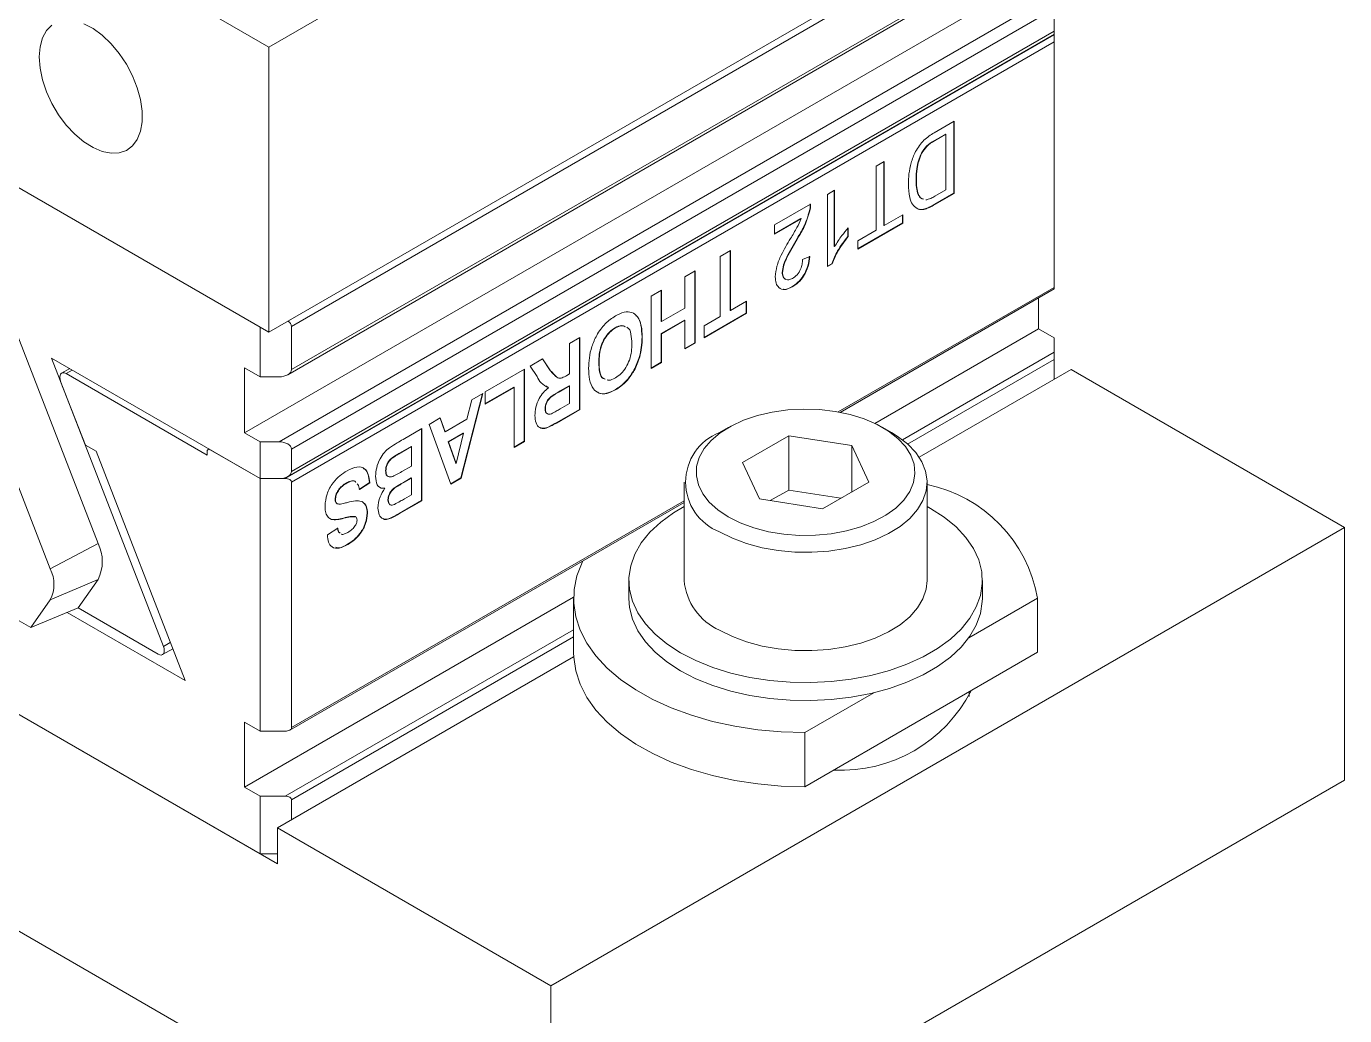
# Model space of a CAD drawing. Header units: millimetres. Extents: x 2 to 278, y 1 to 215.
# Drawn here: x 234.65 to 254.54, y 154.64 to 169.56 of the extents above; entities that cross this region are included whole.
import ezdxf

# ---------------------------------------------------------------- set-up
doc = ezdxf.new("R2010")
doc.units = ezdxf.units.MM

msp = doc.modelspace()

# ---------------------------------------------------------------- linework, layer by layer
at = {"color": 7, "linetype": 'Continuous', "lineweight": 0}
for p, q in [((250.99203907, 176.56445351), (238.31125746, 169.2439941)), ((238.31125746, 169.2439941), (226.33758263, 176.15624945)), ((250.99203907, 172.26400523), (238.31125746, 164.94354583)), ((238.31125746, 164.94354583), (226.33758263, 171.85580117)), ((250.15529604, 171.67209166), (238.65302574, 165.03197235)), ((238.59778643, 164.30174924), (250.15529604, 170.97375752)), ((238.65302574, 164.3787397), (250.15529604, 171.01885901)), ((249.91959378, 170.33834198), (237.94591896, 163.42608663)), ((238.46446393, 163.29001861), (250.15529604, 170.03899234)), ((250.15529604, 169.82126582), (238.65302574, 163.18114651)), ((250.15529604, 169.4849111), (250.15529604, 169.82126582)), ((238.59778643, 162.76780133), (250.15529604, 169.43980961)), ((238.65302574, 162.84479179), (250.15529604, 169.4849111)), ((250.15529604, 169.43980961), (250.15529604, 169.4849111)), ((250.15529604, 169.4304662), (250.15529604, 169.43980961)), ((238.31125746, 164.94354583), (238.31125746, 169.2439941)), ((238.55874483, 162.73591968), (250.15529604, 169.4304662)), ((250.15529604, 169.32160294), (238.65302574, 162.68148363)), ((250.15529604, 169.32160294), (250.15529604, 169.4304662)), ((250.15529604, 165.61995126), (250.15529604, 169.32160294)), ((248.34606967, 167.95054246), (248.64674114, 168.1241164)), ((248.6420271, 168.12139504), (248.6420271, 167.03811668)), ((248.64674114, 168.1241164), (248.64674114, 167.03539532)), ((248.52115414, 167.93143763), (248.35004337, 167.83265748)), ((248.52586819, 167.92871627), (248.35475741, 167.82993612)), ((248.52115414, 167.93143763), (248.52586819, 167.92871627)), ((248.52586819, 167.09123851), (248.52586819, 167.92871627)), ((248.15381368, 167.64238961), (248.15852773, 167.63966825)), ((248.35004337, 167.83265748), (248.35475741, 167.82993612)), ((247.47427349, 167.44726523), (247.59514644, 167.5170437)), ((247.47427349, 166.48416581), (247.47427349, 167.44726523)), ((247.5904324, 167.51432234), (247.5904324, 166.55666565)), ((247.59514644, 167.5170437), (247.59514644, 166.55394429)), ((248.07392421, 167.24623087), (248.07863826, 167.24350951)), ((246.73694847, 167.02161656), (246.84573413, 167.08441718)), ((246.84102008, 167.08169582), (246.84102008, 166.23875613)), ((246.84573413, 167.08441718), (246.84573413, 166.23603477)), ((248.35740151, 166.99398477), (248.52586819, 167.09123851)), ((245.93918697, 166.56107865), (246.48311526, 166.87508177)), ((246.73694847, 165.93289548), (246.73694847, 167.02161656)), ((248.6420271, 167.03811668), (248.35495383, 166.87239281)), ((248.35495383, 166.87239281), (248.35966788, 166.86967145)), ((248.64674114, 167.03539532), (248.35966788, 166.86967145)), ((248.6420271, 167.03811668), (248.64674114, 167.03539532)), ((246.33788641, 166.65710603), (245.93918697, 166.42694174)), ((246.34260045, 166.65438467), (245.93918697, 166.42149902)), ((246.33788641, 166.65710603), (246.34260045, 166.65438467)), ((246.46763597, 166.77475512), (246.47235002, 166.77203376)), ((247.59514644, 166.55394429), (247.87315424, 166.71443477)), ((247.86844019, 166.71171341), (247.86844019, 166.59153447)), ((247.87315424, 166.71443477), (247.87315424, 166.58881311)), ((248.08431173, 166.80971642), (248.08902578, 166.80699506)), ((248.20650673, 166.80239883), (248.21122078, 166.79967747)), ((245.93918697, 166.42149902), (245.93918697, 166.56107865)), ((247.0465041, 166.5178961), (247.0465041, 166.38922113)), ((247.05121815, 166.51517474), (247.05121815, 166.38649977)), ((247.86844019, 166.59153447), (247.19626569, 166.20349639)), ((247.87315424, 166.58881311), (247.19626569, 166.19805367)), ((247.19626569, 166.32367533), (247.47427349, 166.48416581)), ((247.5904324, 166.55666565), (247.59514644, 166.55394429)), ((247.86844019, 166.59153447), (247.87315424, 166.58881311)), ((246.27952744, 166.35494343), (246.28424148, 166.35222207)), ((247.0465041, 166.38922113), (247.05121815, 166.38649977)), ((247.19626569, 166.19805367), (247.19626569, 166.32367533)), ((245.11725088, 166.08658505), (245.27438572, 166.17729706)), ((245.11725088, 165.17931748), (245.11725088, 166.08658505)), ((245.26967168, 166.1745757), (245.26967168, 165.27275085)), ((245.27438572, 166.17729706), (245.27438572, 165.27002949)), ((246.36224231, 166.03761536), (246.47102797, 166.08645802)), ((246.84102008, 166.23875613), (246.84573413, 166.23603477)), ((244.58540989, 165.77955977), (244.74254473, 165.87027179)), ((244.73783068, 165.86755043), (244.73783068, 164.78427206)), ((244.74254473, 165.87027179), (244.74254473, 164.7815507)), ((246.80230296, 165.97606654), (246.73694847, 165.9383382)), ((246.80701701, 165.97334518), (246.73694847, 165.93289548)), ((246.80230296, 165.97606654), (246.80701701, 165.97334518)), ((244.58540989, 165.30498905), (244.58540989, 165.77955977)), ((246.05534588, 165.84604406), (246.06005992, 165.8433227)), ((244.07774348, 165.4864902), (244.23487832, 165.57720221)), ((244.07774348, 164.39776911), (244.07774348, 165.4864902)), ((244.23016427, 165.57448085), (244.23016427, 165.10535284)), ((244.23487832, 165.57720221), (244.23487832, 165.10263148)), ((246.20114888, 165.62902768), (246.20586293, 165.62630632)), ((246.92855039, 163.7346399), (250.15529604, 165.59740051)), ((249.91959378, 164.99387028), (249.91959378, 165.46133249)), ((250.15529604, 165.59740051), (250.15529604, 165.61995126)), ((244.23487832, 165.10263148), (244.58540989, 165.30498905)), ((245.26967168, 165.27275085), (245.27438572, 165.27002949)), ((245.27438572, 165.27002949), (245.51613163, 165.40958643)), ((245.51141759, 165.40686507), (245.51141759, 165.23085428)), ((245.51613163, 165.40958643), (245.51613163, 165.22813292)), ((244.58069584, 165.12625689), (244.23016427, 164.92389933)), ((244.23016427, 165.10535284), (244.23487832, 165.10263148)), ((244.58540989, 165.12353553), (244.23487832, 164.92117797)), ((244.58069584, 165.12625689), (244.58540989, 165.12353553)), ((244.58540989, 164.69083869), (244.58540989, 165.12353553)), ((245.51141759, 165.23085428), (244.87550497, 164.86374974)), ((245.51613163, 165.22813292), (244.87550497, 164.85830702)), ((244.87550497, 165.03976054), (245.11725088, 165.17931748)), ((245.51141759, 165.23085428), (245.51613163, 165.22813292)), ((234.51255234, 164.90846411), (235.73457556, 161.75882629)), ((238.18162122, 164.26986759), (238.18162122, 165.01838324)), ((238.65302574, 165.03197235), (238.65302574, 164.3787397)), ((242.84483935, 164.77474979), (243.00197419, 164.8654618)), ((242.99726014, 164.86274044), (242.99726014, 163.77946208)), ((243.00197419, 164.8654618), (243.00197419, 163.77674072)), ((243.53420047, 165.01065666), (243.53891451, 165.0079353)), ((243.94006918, 164.87463749), (243.94478323, 164.87191613)), ((244.23016427, 164.92389933), (244.23016427, 164.49120249)), ((244.23016427, 164.92389933), (244.23487832, 164.92117797)), ((244.23487832, 164.92117797), (244.23487832, 164.48848113)), ((244.87550497, 164.85830702), (244.87550497, 165.03976054)), ((249.91959378, 164.99387028), (247.45095977, 163.5687582)), ((250.15529604, 164.85780226), (249.91959378, 164.99387028)), ((250.15529604, 164.64009343), (250.15529604, 164.85780226)), ((242.84483935, 164.31413702), (242.84483935, 164.77474979)), ((244.73783068, 164.78427206), (244.58540989, 164.69628141)), ((244.74254473, 164.7815507), (244.58540989, 164.69083869)), ((244.73783068, 164.78427206), (244.74254473, 164.7815507)), ((233.79251394, 164.52210231), (235.01453716, 161.37246449)), ((236.72131438, 160.20390152), (235.03388811, 164.55306732)), ((235.03388811, 164.55306732), (238.18162122, 162.73591968)), ((242.25256187, 164.43283528), (242.43915949, 164.5405558)), ((242.43712929, 164.53938378), (242.55682932, 164.36573784)), ((242.43915949, 164.5405558), (242.56154336, 164.36301648)), ((243.28735523, 164.48758337), (243.29206928, 164.48486201)), ((243.90191866, 164.57585343), (243.9066327, 164.57313207)), ((244.23016427, 164.49120249), (244.07774348, 164.40321183)), ((244.23487832, 164.48848113), (244.07774348, 164.39776911)), ((244.23016427, 164.49120249), (244.23487832, 164.48848113)), ((250.15529604, 164.53123017), (250.15529604, 164.64009343)), ((250.15529604, 164.2318363), (250.15529604, 164.53123017)), ((235.30686882, 164.39547891), (235.18495929, 164.32510204)), ((237.38023353, 163.08967884), (235.25162053, 164.31850096)), ((237.94591896, 164.40593561), (238.18162122, 164.26986759)), ((237.94591896, 163.42608663), (237.94591896, 164.40593561)), ((238.46446393, 164.26986759), (238.18162122, 164.26986759)), ((241.57567333, 164.04207584), (242.1679508, 164.38399035)), ((242.16323676, 164.38126899), (242.16323676, 163.29799063)), ((242.1679508, 164.38399035), (242.1679508, 163.29526927)), ((242.3562482, 164.27721608), (242.25256187, 164.43283528)), ((242.55682932, 164.36573784), (242.56154336, 164.36301648)), ((242.80744428, 164.29254931), (242.84483935, 164.31413702)), ((248.12110766, 163.05752434), (250.41456853, 164.38151112)), ((254.53935809, 162.00032079), (250.41456853, 164.38151112)), ((235.16997088, 164.20232814), (235.54422645, 163.2377233)), ((242.00610192, 164.11454619), (241.57567333, 163.86606505)), ((242.01081596, 164.11182483), (241.57567333, 163.86062233)), ((242.00610192, 164.11454619), (242.01081596, 164.11182483)), ((242.01081596, 163.20455726), (242.01081596, 164.11182483)), ((242.52415585, 164.10740955), (242.48710043, 164.1328931)), ((242.52415585, 164.10740955), (242.52886989, 164.10468819)), ((242.8401253, 164.13540487), (242.70735392, 164.05875758)), ((242.84483935, 164.13268351), (242.71206796, 164.05603622)), ((242.8401253, 164.13540487), (242.84483935, 164.13268351)), ((242.84483935, 163.86748222), (242.84483935, 164.13268351)), ((243.53627797, 164.07667249), (243.54099202, 164.07395113)), ((243.71626535, 164.22332325), (243.7209794, 164.22060189)), ((241.53307154, 164.01748236), (241.20947361, 162.74739488)), ((241.53941144, 164.0211423), (241.21418765, 162.74467352)), ((241.29898758, 163.63110524), (241.37094476, 163.92388856)), ((241.37094476, 163.92388856), (241.53941144, 164.0211423)), ((241.57567333, 163.86062233), (241.57567333, 164.04207584)), ((242.70470227, 163.78658281), (242.84483935, 163.86748222)), ((242.70735392, 164.05875758), (242.71206796, 164.05603622)), ((242.47750644, 163.7906336), (242.48222048, 163.78791224)), ((242.99726014, 163.77946208), (242.64559539, 163.57645034)), ((243.00197419, 163.77674072), (242.65030944, 163.57372898)), ((242.99726014, 163.77946208), (243.00197419, 163.77674072)), ((240.33597009, 163.3264104), (240.62077699, 163.49082592)), ((240.61606295, 163.48810456), (240.61606295, 162.4048262)), ((240.62077699, 163.49082592), (240.62077699, 162.40210484)), ((240.72956265, 163.55362655), (240.89708501, 163.65033515)), ((241.05629735, 162.65352539), (240.72956265, 163.55362655)), ((240.89393797, 163.6485184), (240.96470587, 163.44357123)), ((240.89708501, 163.65033515), (240.96941992, 163.44084987)), ((240.96941992, 163.44084987), (241.29898758, 163.63110524)), ((242.64559539, 163.57645034), (242.65030944, 163.57372898)), ((245.24071434, 163.50425835), (245.11105703, 163.42938445)), ((247.70420318, 163.42938445), (247.57454587, 163.50425835)), ((238.18162122, 163.29001861), (237.94591896, 163.42608663)), ((238.18162122, 162.73591968), (238.18162122, 163.29001861)), ((238.18162122, 163.29001861), (238.46446393, 163.29001861)), ((240.96470587, 163.44357123), (240.96941992, 163.44084987)), ((241.24195821, 163.42217209), (241.01721006, 163.29242774)), ((241.01721006, 163.29242774), (241.129773, 162.96658599)), ((241.01721006, 163.29242774), (241.02192411, 163.28970638)), ((241.24667226, 163.41945073), (241.02192411, 163.28970638)), ((241.02192411, 163.28970638), (241.13448705, 162.96386463)), ((241.13448705, 162.96386463), (241.24667226, 163.41945073)), ((241.24195821, 163.42217209), (241.24667226, 163.41945073)), ((242.16323676, 163.29799063), (242.01081596, 163.20999998)), ((242.1679508, 163.29526927), (242.01081596, 163.20455726)), ((242.16323676, 163.29799063), (242.1679508, 163.29526927)), ((246.15260419, 163.38027605), (245.45586044, 162.97805445)), ((247.10437385, 163.23305272), (246.15260419, 163.38027605)), ((246.15260419, 162.56373524), (246.15260419, 163.38027605)), ((235.54422645, 163.2377233), (235.70562357, 163.14835532)), ((235.70562357, 163.14835532), (237.04791301, 159.68874382)), ((237.38023353, 163.14411489), (237.38023353, 163.08967884)), ((237.40785001, 163.18260829), (237.39404336, 163.17463788)), ((238.18162122, 162.73591968), (237.42737398, 163.17133734)), ((238.65302574, 163.18114651), (238.65302574, 162.84479179)), ((240.45892811, 163.22138176), (240.28970597, 163.1236919)), ((240.28970597, 163.1236919), (240.29442002, 163.12097054)), ((240.46364215, 163.2186604), (240.29442002, 163.12097054)), ((240.45892811, 163.22138176), (240.46364215, 163.2186604)), ((240.46364215, 162.92554318), (240.46364215, 163.2186604)), ((247.35939977, 162.68360779), (247.10437385, 163.23305272)), ((247.10437385, 162.53638447), (247.10437385, 163.23305272)), ((240.16411142, 163.04442682), (240.16882546, 163.04170546)), ((240.31595051, 162.84028261), (240.46364215, 162.92554318)), ((241.129773, 162.96658599), (241.13448705, 162.96386463)), ((245.45586044, 162.97805445), (245.71088635, 162.42860952)), ((238.18162122, 158.92539589), (238.18162122, 162.73591968)), ((238.18162122, 162.73591968), (238.55874483, 162.73591968)), ((238.46446393, 162.73591968), (238.18162122, 162.73591968)), ((238.65302574, 162.68148363), (238.65302574, 158.97983195)), ((239.48231241, 162.67155148), (239.48702646, 162.66883012)), ((239.83038875, 162.67708019), (239.67325391, 162.57241022)), ((239.83510279, 162.67435883), (239.67796795, 162.56968886)), ((239.83038875, 162.67708019), (239.83510279, 162.67435883)), ((240.07213465, 162.85458535), (240.0768487, 162.85186399)), ((240.45892811, 162.74681103), (240.34013266, 162.67823187)), ((240.34013266, 162.67823187), (240.3448467, 162.67551051)), ((240.46364215, 162.74408967), (240.3448467, 162.67551051)), ((240.45892811, 162.74681103), (240.46364215, 162.74408967)), ((240.46364215, 162.49284634), (240.46364215, 162.74408967)), ((241.20947361, 162.74739488), (241.05466395, 162.65802517)), ((241.21418765, 162.74467352), (241.05629735, 162.65352539)), ((241.20947361, 162.74739488), (241.21418765, 162.74467352)), ((244.57429677, 162.68113197), (244.57429677, 161.1977495)), ((246.66265602, 162.28138619), (247.35939977, 162.68360779)), ((248.24096344, 161.1977495), (248.24096344, 162.68113197)), ((240.05759213, 162.59254777), (240.06230617, 162.58982641)), ((240.20830559, 162.59842215), (240.21301964, 162.59570078)), ((240.35938923, 162.43266241), (240.46364215, 162.49284634)), ((246.15260419, 162.56373524), (245.87465306, 162.40327746)), ((246.94060715, 162.44184396), (246.15260419, 162.56373524)), ((238.62540608, 158.94133672), (244.57429677, 162.37555821)), ((239.31063504, 162.42217805), (239.31534909, 162.41945669)), ((240.10839654, 162.41708705), (240.11311059, 162.41436569)), ((240.61606295, 162.4048262), (240.27912959, 162.21031871)), ((240.62077699, 162.40210484), (240.28384363, 162.20759735)), ((240.61606295, 162.4048262), (240.62077699, 162.40210484)), ((245.71088635, 162.42860952), (246.66265602, 162.28138619)), ((248.29324819, 162.28629365), (248.24096344, 162.31566234)), ((239.61206197, 162.16218271), (239.61677602, 162.15946135)), ((239.79412686, 162.21712511), (239.7988409, 162.21440375)), ((240.27912959, 162.21031871), (240.28384363, 162.20759735)), ((239.19447613, 161.88579406), (239.35161097, 161.99046403)), ((242.56568326, 155.08806545), (254.53935809, 162.00032079)), ((254.53935809, 162.00032079), (254.53935809, 158.189797)), ((235.01453716, 161.37246449), (235.73457556, 161.75882629)), ((239.49931017, 161.74618058), (239.50402422, 161.74345922)), ((234.71905373, 160.48778448), (232.6746814, 161.6679755)), ((230.91645228, 161.2686628), (238.4408937, 156.92489523)), ((238.18162122, 157.07457005), (230.91645228, 161.2686628)), ((235.73457556, 161.21446575), (235.01453716, 160.90820439)), ((235.73457556, 161.21446575), (235.43247183, 160.78462632)), ((243.74096344, 161.1977495), (243.74096344, 160.92556923)), ((249.07429677, 160.92556923), (249.07429677, 161.1977495)), ((235.01453716, 160.90820439), (234.71905373, 160.48778448)), ((242.90780998, 160.94605365), (237.94591896, 158.08161494)), ((242.9076301, 160.92556923), (242.9076301, 160.10902841)), ((248.86829967, 160.33227686), (249.90761092, 160.93225847)), ((249.90761092, 160.93225847), (249.90761092, 160.11571766)), ((235.43247183, 160.78462632), (234.71905373, 160.48778448)), ((235.26807399, 160.71622301), (237.04791301, 159.68874382)), ((235.43247183, 160.78462632), (236.63966472, 160.0877287)), ((236.70632597, 160.08112763), (236.86102334, 160.17043252)), ((248.15182683, 159.10212508), (249.90761092, 160.11571766)), ((238.4408937, 157.46925577), (242.90918814, 160.04874724)), ((246.39604274, 158.90507331), (247.43535399, 159.50505492)), ((248.87429677, 159.44911487), (248.87429677, 159.51919809)), ((246.39604274, 158.08853249), (248.15182683, 159.10212508)), ((229.2543269, 158.96202411), (242.56568326, 151.27754166)), ((237.94591896, 159.06146391), (238.18162122, 158.92539589)), ((237.94591896, 158.08161494), (237.94591896, 159.06146391)), ((238.55874483, 158.92539589), (238.18162122, 158.92539589)), ((246.39604274, 158.90507331), (246.39604274, 158.08853249)), ((242.56568326, 151.27754166), (254.53935809, 158.189797)), ((238.18162122, 157.94554692), (237.94591896, 158.08161494)), ((238.18162122, 157.07457005), (238.18162122, 157.94554692)), ((238.18162122, 157.94554692), (238.55874483, 157.94554692)), ((238.65302574, 157.89111086), (238.65302574, 157.59171699)), ((238.4408937, 157.46925577), (242.56568326, 155.08806545)), ((238.4408937, 156.92489523), (238.4408937, 157.46925577)), ((238.4408937, 157.07457005), (238.18162122, 157.07457005)), ((242.56568326, 155.08806545), (242.56568326, 151.27754166))]:
    msp.add_line(p, q, dxfattribs=at)
at = {"color": 8, "linetype": 'Continuous', "lineweight": 0}
for p, q in [((246.89900874, 163.74013661), (250.15529604, 165.61995126)), ((247.86897187, 163.32022658), (250.15529604, 164.64009343)), ((250.15529604, 164.53123017), (247.94668621, 163.25622685)), ((235.34591676, 164.37293702), (235.25162053, 164.31850096)), ((238.65302574, 158.97983195), (244.57429677, 162.39810895)), ((238.55874483, 157.94554692), (242.9076301, 160.45610495)), ((242.9076301, 160.34724168), (238.65302574, 157.89111086)), ((236.72131438, 160.20390152), (236.82484816, 160.26367029))]:
    msp.add_line(p, q, dxfattribs=at)
at = {"color": 7, "linetype": 'Continuous', "lineweight": 0, "flags": 128}
for points in [[(234.84643423, 169.09396984), (234.85893408, 168.92637494), (234.89603186, 168.74973466), (234.95653523, 168.56972637), (235.03849956, 168.39213568), (235.13929044, 168.22267051), (235.25566837, 168.06677759), (235.38389288, 167.92946746), (235.51984271, 167.81515338), (235.65914834, 167.7275095), (235.79733236, 167.66935276), (235.92995342, 167.64255238), (236.05274898, 167.64796972), (236.16177228, 167.68543069), (236.25351923, 167.75373125), (236.32504101, 167.85067616), (236.37403883, 167.97314954), (236.39893789, 168.11721499), (236.39893789, 168.27824213), (236.37403883, 168.45105541), (236.32504101, 168.63010048), (236.25351923, 168.80962267), (236.16177228, 168.983852), (236.05274898, 169.14718859), (235.92995342, 169.29438267), (235.79733236, 169.42070331), (235.65914834, 169.52209044), (235.51984271, 169.59528541)], [(235.03849956, 169.57405009), (234.95653523, 169.4910934), (234.89603186, 169.38094081), (234.85893408, 169.24713272), (234.84643423, 169.09396984)], [(235.25162053, 164.31850096), (235.22721884, 164.32887803), (235.20448008, 164.33112847), (235.18495387, 164.32509891), (235.16997088, 164.31120025), (235.16055217, 164.29037967), (235.15733963, 164.26405606), (235.16055217, 164.23402332), (235.16997088, 164.20232814)], [(245.24090391, 162.15729443), (245.08346059, 162.26253979), (244.95423964, 162.37989729), (244.85599519, 162.50686567), (244.79082113, 162.64073881), (244.76010656, 162.77866343), (244.76450609, 162.91769992), (244.80392595, 163.05488495), (244.87752599, 163.18729466), (244.98373754, 163.31210698), (245.12029688, 163.42666173), (245.2842935, 163.52851738), (245.47223209, 163.61550307), (245.68010706, 163.68576483), (245.90348792, 163.73780517), (246.1376137, 163.77051493), (246.37749441, 163.78319696), (246.61801741, 163.77558097), (246.85405637, 163.74782927), (247.08058052, 163.70053335), (247.29276191, 163.63470124), (247.48607825, 163.55173603), (247.65640934, 163.45340598), (247.80012487, 163.34180684), (247.91416179, 163.21931713), (247.99608961, 163.08854752), (248.04416216, 162.95228513), (248.05735488, 162.81343415), (248.03538658, 162.67495397), (247.97872547, 162.53979603), (247.8885792, 162.41084101), (247.76686906, 162.29083734), (247.61618911, 162.1823427), (247.43975082, 162.08766947), (247.24131467, 162.00883544), (247.02510998, 161.94752082), (246.79574478, 161.90503242), (246.55810759, 161.88227582), (246.31726323, 161.87973602), (246.07834488, 161.89746717), (245.84644468, 161.93509135), (245.62650517, 161.99180667), (245.42321398, 162.06640433), (245.24090391, 162.15729443)], [(247.70420318, 163.42938445), (247.79126433, 163.37547913), (247.94519281, 163.25755658), (248.06919438, 163.12841458), (248.16085549, 162.99056672), (248.21839206, 162.84669608), (248.24068421, 162.69960291), (248.22729805, 162.55215023), (248.17849412, 162.40720804), (248.09522234, 162.26759746), (247.97910349, 162.13603586), (247.8323977, 162.01508394), (247.65796043, 161.90709588), (247.4591869, 161.81417355), (247.23994602, 161.73812559), (247.00450505, 161.68043217), (246.7574466, 161.64221623), (246.50357936, 161.62422161), (246.24784458, 161.62679855), (245.99521984, 161.64989688), (245.7506222, 161.69306704), (245.51881247, 161.75546875), (245.30430256, 161.83588745), (245.11126767, 161.93275787)], [(244.57429677, 162.31566234), (244.41556325, 162.22115879), (244.22322465, 162.08073251), (244.06042639, 161.92836539), (243.92937004, 161.76611796), (243.8318279, 161.59618431), (243.76911907, 161.42086251), (243.74209157, 161.2425235), (243.75111091, 161.06357899), (243.79605511, 160.88644891), (243.87631639, 160.71352864), (243.99080934, 160.54715662), (244.13798564, 160.38958275), (244.315855, 160.24293796), (244.52201202, 160.10920535), (244.75366879, 159.99019343), (245.00769256, 159.88751164), (245.28064807, 159.80254857), (245.56884409, 159.73645319), (245.86838324, 159.69011934), (246.17521479, 159.66417361), (246.48518935, 159.65896685), (246.79411506, 159.6745695), (247.09781422, 159.71077054), (247.39217983, 159.76708041), (247.67323109, 159.84273764), (247.93716727, 159.93671907), (248.18041908, 160.04775378), (248.39969696, 160.1743402), (248.59203556, 160.31476649), (248.75483381, 160.4671336), (248.88589017, 160.62938104), (248.98343231, 160.79931468), (249.04614114, 160.97463648), (249.07316864, 161.15297549), (249.0641493, 161.33192), (249.0192051, 161.50905008), (248.93894382, 161.68197036), (248.82445087, 161.84834237), (248.67727456, 162.00591624), (248.49940521, 162.15256104), (248.29324819, 162.28629365), (248.29324819, 162.28629365)], [(246.39604274, 158.90507331), (246.03868192, 158.91631959), (245.68517883, 158.94857464), (245.3392297, 159.00150119), (245.0044518, 159.07454583), (244.68434555, 159.16694482), (244.38225801, 159.27773203), (244.10134781, 159.40574905), (243.84455215, 159.54965735), (243.61455608, 159.70795222), (243.41376447, 159.87897852), (243.24427678, 160.06094799), (243.10786518, 160.25195796), (243.005956, 160.45001123), (242.9396148, 160.65303694), (242.90953524, 160.85891226), (242.91603185, 161.06548454), (242.95903668, 161.27059387), (243.03810009, 161.47209561), (243.04972534, 161.49544186)], [(248.24096344, 161.1977495), (248.22729805, 161.06876776), (248.17849412, 160.92382556), (248.09522234, 160.78421498), (247.97910349, 160.65265338), (247.8323977, 160.53170146), (247.65796043, 160.4237134), (247.4591869, 160.33079108), (247.23994602, 160.25474311), (247.00450505, 160.1970497), (246.7574466, 160.15883376), (246.50357936, 160.14083914), (246.24784458, 160.14341607), (245.99521984, 160.16651441), (245.7506222, 160.20968456), (245.51881247, 160.27208628), (245.30430256, 160.35250497), (245.11126767, 160.44937539)], [(243.74096344, 160.92556923), (243.75111091, 160.79139872), (243.79605511, 160.61426864), (243.87631639, 160.44134837), (243.99080934, 160.27497635), (244.13798564, 160.11740248), (244.315855, 159.97075769), (244.52201202, 159.83702508), (244.75366879, 159.71801316), (245.00769256, 159.61533137), (245.28064807, 159.5303683), (245.56884409, 159.46427292), (245.86838324, 159.41793907), (246.17521479, 159.39199334), (246.48518935, 159.38678658), (246.79411506, 159.40238923), (247.09781422, 159.43859026), (247.39217983, 159.49490014), (247.67323109, 159.57055737), (247.93716727, 159.6645388), (248.18041908, 159.77557351), (248.39969696, 159.90215993), (248.59203556, 160.04258622), (248.75483381, 160.19495333), (248.88589017, 160.35720077), (248.98343231, 160.52713441), (249.04614114, 160.70245621), (249.07316864, 160.88079522), (249.07429677, 160.92556923)], [(236.63966472, 160.0877287), (236.66406642, 160.07735163), (236.68680517, 160.07510119), (236.70633139, 160.08113075), (236.72131438, 160.09502941), (236.73073308, 160.11584999), (236.73394563, 160.1421736), (236.73073308, 160.17220634), (236.72131438, 160.20390152)], [(246.39604274, 158.08853249), (246.03868192, 158.09977878), (245.68517883, 158.13203383), (245.3392297, 158.18496038), (245.0044518, 158.25800502), (244.68434555, 158.35040401), (244.38225801, 158.46119121), (244.10134781, 158.58920824), (243.84455215, 158.73311654), (243.61455608, 158.89141141), (243.41376447, 159.06243771), (243.24427678, 159.24440718), (243.10786518, 159.43541715), (243.005956, 159.63347042), (242.9396148, 159.83649613), (242.90953524, 160.04237145), (242.9076301, 160.10902841)]]:
    msp.add_lwpolyline(points, dxfattribs=at)
at = {"color": 7, "linetype": 'Continuous', "lineweight": 0}
for centre, radius, start, end in [((245.40026295, 162.68111185), 0.8022169, 111.131421504, 248.884706784), ((237.40897182, 163.1487767), 0.02911395, 50.796714764, 189.214036991), ((247.80733748, 160.55785924), 2.13338307, 10.107497222, 78.272490357), ((235.19017985, 161.48664602), 0.60864505, 333.43642951, 26.56357049), ((234.55024706, 161.14033444), 0.5190854, 333.43642951, 26.56357049), ((245.4869497, 161.28576335), 0.91688702, 185.508420677, 245.81172028), ((246.94560014, 160.53825855), 2.20044981, 267.063039409, 332.931584058)]:
    msp.add_arc(centre, radius, start, end, dxfattribs=at)
for centre, major_axis, start_param, end_param in [((238.46446393, 165.03197235), (0.18856181, 0), 0, 0.7854318241), ((238.46446393, 164.3787397), (0.18856181, 0), 4.7123889804, 6.2831853072), ((238.46446393, 163.18114651), (0.18856181, 0), 0, 1.5707963268), ((238.46446393, 162.84479179), (0.18856181, 0), 4.7123889804, 6.2831853072), ((238.55874483, 162.68148363), (0.0942809, 0), 0, 1.5707963268), ((238.55874483, 158.97983195), (0.0942809, 0), 4.7123889804, 6.2831853072), ((238.55874483, 157.89111086), (0.0942809, 0), 0, 1.5707963268)]:
    msp.add_ellipse(centre, major_axis=major_axis, ratio=0.5773815452, start_param=start_param, end_param=end_param, dxfattribs=at)
for points, knots in [([(247.9577653, 167.17613006), (247.95929893, 167.22753222), (247.96236501, 167.33029729), (247.99669957, 167.49712074), (248.06291928, 167.67813854), (248.19078072, 167.85215105), (248.29414814, 167.91764487), (248.34606967, 167.95054246)], [0, 0, 0, 0, 0.1874626351, 0.3747821452, 0.5615976956, 0.7797902168, 1, 1, 1, 1]), ([(248.15381368, 167.64238961), (248.13752454, 167.60405728), (248.10490778, 167.52730205), (248.07829235, 167.39125728), (248.07558119, 167.3012442), (248.07392421, 167.24623087)], [0, 0, 0, 0, 0.2794937448, 0.5596479334, 1, 1, 1, 1]), ([(248.35004337, 167.83265748), (248.30877685, 167.8084472), (248.23532039, 167.76535171), (248.17864838, 167.67985556), (248.15381368, 167.64238961)], [0, 0, 0, 0, 0.56178203651, 1, 1, 1, 1]), ([(248.35475741, 167.82993612), (248.31349089, 167.80572584), (248.24003444, 167.76263035), (248.18336242, 167.67713419), (248.15852773, 167.63966825)], [0, 0, 0, 0, 0.56178203651, 1, 1, 1, 1]), ([(248.15852773, 167.63966825), (248.14223859, 167.60133592), (248.10962183, 167.52458069), (248.0830064, 167.38853592), (248.08029524, 167.29852284), (248.07863826, 167.24350951)], [0, 0, 0, 0, 0.2794937448, 0.5596479334, 1, 1, 1, 1]), ([(248.07392421, 167.24623087), (248.07482455, 167.20523839), (248.07662343, 167.12333591), (248.10051201, 167.02525918), (248.13630386, 166.96385842), (248.16954089, 166.95521522), (248.17986925, 166.95252936)], [0, 0, 0, 0, 0.3189310106, 0.6372204315, 0.8872667439, 1, 1, 1, 1]), ([(248.07863826, 167.24350951), (248.0795386, 167.20251703), (248.08133747, 167.12061455), (248.10522606, 167.02253782), (248.1410179, 166.96113706), (248.17425494, 166.95249386), (248.1845833, 166.949808)], [0, 0, 0, 0, 0.31893101058, 0.63722043147, 0.88726674393, 1, 1, 1, 1]), ([(248.08902578, 166.80699506), (248.06371322, 166.82688), (248.01303902, 166.86668846), (247.96662857, 166.99470455), (247.96112725, 167.10731306), (247.9577653, 167.17613006)], [0, 0, 0, 0, 0.27960632, 0.5597549611, 1, 1, 1, 1]), ([(246.47840122, 166.87780313), (246.47819696, 166.85932607), (246.47783214, 166.82632341), (246.47075213, 166.79051543), (246.46763597, 166.77475512)], [0, 0, 0, 0, 0.5598659138, 1, 1, 1, 1]), ([(246.48311526, 166.87508177), (246.48291101, 166.85660471), (246.48254618, 166.82360205), (246.47546617, 166.78779407), (246.47235002, 166.77203376)], [0, 0, 0, 0, 0.5598659138, 1, 1, 1, 1]), ([(248.35495383, 166.87239281), (248.32699518, 166.85640469), (248.27708761, 166.82786511), (248.22806601, 166.81017763), (248.20650673, 166.80239883)], [0, 0, 0, 0, 0.5602086066, 1, 1, 1, 1]), ([(248.35966788, 166.86967145), (248.33170923, 166.85368333), (248.28180166, 166.82514375), (248.23278006, 166.80745627), (248.21122078, 166.79967747)], [0, 0, 0, 0, 0.5602086066, 1, 1, 1, 1]), ([(248.22028625, 166.93729341), (248.24539968, 166.94373308), (248.29031955, 166.95525159), (248.33687423, 166.9821323), (248.35740151, 166.99398477)], [0, 0, 0, 0, 0.55907172763, 1, 1, 1, 1]), ([(246.18036629, 166.35877461), (246.2139708, 166.4124536), (246.2739107, 166.50820005), (246.32163303, 166.60976207), (246.34260045, 166.65438467)], [0, 0, 0, 0, 0.5606369081, 1, 1, 1, 1]), ([(246.46763597, 166.77475512), (246.44304141, 166.69387351), (246.3990206, 166.54910681), (246.3161139, 166.41439245), (246.27952744, 166.35494343)], [0, 0, 0, 0, 0.5587031086, 1, 1, 1, 1]), ([(246.47235002, 166.77203376), (246.44775545, 166.69115215), (246.40373464, 166.54638545), (246.32082795, 166.41167109), (246.28424148, 166.35222207)], [0, 0, 0, 0, 0.5587031086, 1, 1, 1, 1]), ([(248.20650673, 166.80239883), (248.18124443, 166.79737552), (248.13611305, 166.78840132), (248.10014615, 166.80320091), (248.08431173, 166.80971642)], [0, 0, 0, 0, 0.5597502349, 1, 1, 1, 1]), ([(248.21122078, 166.79967747), (248.18595848, 166.79465416), (248.1408271, 166.78567996), (248.1048602, 166.80047955), (248.08902578, 166.80699506)], [0, 0, 0, 0, 0.5597502349, 1, 1, 1, 1]), ([(246.84573413, 166.23603477), (246.88074012, 166.29200919), (246.94328503, 166.39201821), (247.01822264, 166.47752539), (247.05121815, 166.51517474)], [0, 0, 0, 0, 0.5596937159, 1, 1, 1, 1]), ([(245.95127427, 165.7798678), (245.95625327, 165.83269198), (245.96622628, 165.93849947), (246.05229331, 166.14103492), (246.13176483, 166.27614621), (246.18036629, 166.35877461)], [0, 0, 0, 0, 0.2791625829, 0.5591660527, 1, 1, 1, 1]), ([(246.27952744, 166.35494343), (246.22489728, 166.26258641), (246.14883979, 166.13400464), (246.06865107, 165.95716632), (246.05977524, 165.88303718), (246.05534588, 165.84604406)], [0, 0, 0, 0, 0.5608709156, 0.7808586874, 1, 1, 1, 1]), ([(246.28424148, 166.35222207), (246.22961132, 166.25986505), (246.15355383, 166.13128327), (246.07336512, 165.95444496), (246.06448929, 165.88031582), (246.06005992, 165.8433227)], [0, 0, 0, 0, 0.5608709156, 0.7808586874, 1, 1, 1, 1]), ([(247.0465041, 166.38922113), (246.99073433, 166.31789364), (246.89120093, 166.19059406), (246.82945285, 166.04158432), (246.80230296, 165.97606654)], [0, 0, 0, 0, 0.5603121141, 1, 1, 1, 1]), ([(247.05121815, 166.38649977), (246.99544838, 166.31517228), (246.89591498, 166.1878727), (246.83416689, 166.03886296), (246.80701701, 165.97334518)], [0, 0, 0, 0, 0.5603121141, 1, 1, 1, 1]), ([(246.46631392, 166.08917938), (246.46087952, 166.0408852), (246.45004368, 165.94458979), (246.38531927, 165.79899216), (246.29390926, 165.68959325), (246.23210187, 165.64923766), (246.20114888, 165.62902768)], [0, 0, 0, 0, 0.2806303488, 0.5595584811, 0.7794280296, 1, 1, 1, 1]), ([(246.47102797, 166.08645802), (246.46559357, 166.03816384), (246.45475773, 165.94186843), (246.39003332, 165.7962708), (246.29862331, 165.68687189), (246.23681591, 165.6465163), (246.20586293, 165.62630632)], [0, 0, 0, 0, 0.2806303488, 0.5595584811, 0.7794280296, 1, 1, 1, 1]), ([(246.20812929, 165.75323633), (246.23245543, 165.77002882), (246.28103964, 165.80356682), (246.33397442, 165.88889495), (246.35888337, 165.96992596), (246.36112168, 166.01503232), (246.36224231, 166.03761536)], [0, 0, 0, 0, 0.2796682595, 0.558554123, 0.7789848435, 1, 1, 1, 1]), ([(246.20586293, 165.62630632), (246.16730598, 165.60801158), (246.090326, 165.57148562), (246.00483762, 165.60479997), (245.95791407, 165.67940621), (245.95348867, 165.74636343), (245.95127427, 165.7798678)], [0, 0, 0, 0, 0.27994559132, 0.55891899225, 0.77928980115, 1, 1, 1, 1]), ([(246.05534588, 165.84604406), (246.05690275, 165.82063414), (246.05949482, 165.77832839), (246.08405056, 165.75976022), (246.0938575, 165.75234456)], [0, 0, 0, 0, 0.6006255678, 1, 1, 1, 1]), ([(246.06005992, 165.8433227), (246.06231836, 165.81890652), (246.06683284, 165.77010013), (246.10551446, 165.73317812), (246.15560106, 165.72756163), (246.19060532, 165.74467097), (246.20812929, 165.75323633)], [0, 0, 0, 0, 0.279886438, 0.5594751371, 0.7794625706, 1, 1, 1, 1]), ([(246.20114888, 165.62902768), (246.16068417, 165.6058383), (246.11319496, 165.57862333), (246.07900182, 165.59250974), (246.07394404, 165.59456378)], [0, 0, 0, 0, 0.8520821587, 1, 1, 1, 1]), ([(243.13493444, 164.39938423), (243.13670524, 164.45144112), (243.14024478, 164.55549388), (243.17788424, 164.72594756), (243.25561065, 164.90746472), (243.38175096, 165.08321331), (243.48636028, 165.15389695), (243.53872565, 165.18927979)], [0, 0, 0, 0, 0.1872582363, 0.3742969815, 0.561007908, 0.7802492024, 1, 1, 1, 1]), ([(243.53872565, 165.18927979), (243.58293196, 165.21125597), (243.67124908, 165.25516086), (243.79103462, 165.25008585), (243.88362172, 165.17944477), (243.93732703, 165.04755268), (243.94229571, 164.93051168), (243.94478323, 164.87191613)], [0, 0, 0, 0, 0.1867616651, 0.3731199137, 0.5596816932, 0.779558479, 1, 1, 1, 1]), ([(243.84815986, 165.19276226), (243.85486246, 165.1882311), (243.89670736, 165.1599427), (243.93056675, 165.04717039), (243.936899, 164.93219761), (243.94006918, 164.87463749)], [0, 0, 0, 0, 0.0869592454, 0.5428941074, 1, 1, 1, 1]), ([(243.53420047, 165.01065666), (243.50518402, 164.99088942), (243.44718047, 164.95137493), (243.37280495, 164.85085988), (243.31803872, 164.73265797), (243.29120396, 164.6075822), (243.28863906, 164.52761154), (243.28735523, 164.48758337)], [0, 0, 0, 0, 0.1864301672, 0.372671793, 0.5591785798, 0.7793531145, 1, 1, 1, 1]), ([(243.53891451, 165.0079353), (243.50989807, 164.98816806), (243.45189452, 164.94865357), (243.377519, 164.84813852), (243.32275277, 164.72993661), (243.295918, 164.60486084), (243.2933531, 164.52489018), (243.29206928, 164.48486201)], [0, 0, 0, 0, 0.1864301672, 0.372671793, 0.5591785798, 0.7793531145, 1, 1, 1, 1]), ([(243.68584697, 165.02661495), (243.66909235, 165.03489698), (243.62706379, 165.05567227), (243.5690732, 165.02756126), (243.53420047, 165.01065666)], [0, 0, 0, 0, 0.3986484313, 1, 1, 1, 1]), ([(243.69056101, 165.02389359), (243.67380639, 165.03217562), (243.63177783, 165.05295091), (243.57378724, 165.0248399), (243.53891451, 165.0079353)], [0, 0, 0, 0, 0.3986484313, 1, 1, 1, 1]), ([(243.78764839, 164.77400704), (243.78497353, 164.82137978), (243.77964009, 164.9158371), (243.74925319, 165.00591617), (243.71260857, 165.01682575), (243.7101616, 165.01755425)], [0, 0, 0, 0, 0.4842530728, 0.965560614, 1, 1, 1, 1]), ([(243.94006918, 164.87463749), (243.93901052, 164.82115626), (243.93712048, 164.72567598), (243.91267259, 164.62162326), (243.90191866, 164.57585343)], [0, 0, 0, 0, 0.5601285387, 1, 1, 1, 1]), ([(243.94478323, 164.87191613), (243.94372457, 164.8184349), (243.94183453, 164.72295462), (243.91738663, 164.6189019), (243.9066327, 164.57313207)], [0, 0, 0, 0, 0.5601285387, 1, 1, 1, 1]), ([(243.53891451, 164.25420532), (243.56789882, 164.2736039), (243.62581523, 164.31236611), (243.701358, 164.41118866), (243.75669106, 164.5292635), (243.78390525, 164.65423765), (243.78639972, 164.73405322), (243.78764839, 164.77400704)], [0, 0, 0, 0, 0.186576648, 0.3728173187, 0.5592684721, 0.7793800622, 1, 1, 1, 1]), ([(243.28735523, 164.48758337), (243.28961352, 164.44002539), (243.29411465, 164.34523463), (243.32780857, 164.24959585), (243.37217875, 164.23998032), (243.38117154, 164.23803148)], [0, 0, 0, 0, 0.4453113858, 0.8875777699, 1, 1, 1, 1]), ([(243.29206928, 164.48486201), (243.29432756, 164.43730403), (243.29882869, 164.34251327), (243.33252262, 164.24687449), (243.3768928, 164.23725896), (243.38588558, 164.23531012)], [0, 0, 0, 0, 0.4453113858, 0.8875777699, 1, 1, 1, 1]), ([(243.90191866, 164.57585343), (243.87760789, 164.50506992), (243.83421329, 164.37872167), (243.75229217, 164.2707892), (243.71626535, 164.22332325)], [0, 0, 0, 0, 0.5602255499, 1, 1, 1, 1]), ([(243.9066327, 164.57313207), (243.88232194, 164.50234856), (243.83892734, 164.37600031), (243.75700622, 164.26806784), (243.7209794, 164.22060189)], [0, 0, 0, 0, 0.5602255499, 1, 1, 1, 1]), ([(242.52886989, 164.10468819), (242.48892089, 164.12583788), (242.41734763, 164.16372999), (242.37497175, 164.24243895), (242.3562482, 164.27721608)], [0, 0, 0, 0, 0.5581554412, 1, 1, 1, 1]), ([(242.55682932, 164.36573784), (242.57348009, 164.34552428), (242.60234215, 164.31048659), (242.6367258, 164.28339), (242.65127321, 164.27192568)], [0, 0, 0, 0, 0.5769089429, 1, 1, 1, 1]), ([(242.56154336, 164.36301648), (242.57882513, 164.34388494), (242.61335236, 164.30566206), (242.66096846, 164.24926936), (242.73484638, 164.24984343), (242.78314441, 164.27825486), (242.80744428, 164.29254931)], [0, 0, 0, 0, 0.2810700452, 0.5615495069, 0.7794053318, 1, 1, 1, 1]), ([(243.54099202, 164.07395113), (243.49640452, 164.05185842), (243.40731576, 164.00771572), (243.28746377, 164.01546096), (243.19507356, 164.08800349), (243.14204369, 164.22207126), (243.13730615, 164.34023102), (243.13493444, 164.39938423)], [0, 0, 0, 0, 0.1867169829, 0.3730728747, 0.5595930347, 0.779523202, 1, 1, 1, 1]), ([(242.32508564, 163.68760413), (242.32738748, 163.72818245), (242.33198206, 163.80917906), (242.37903204, 163.93530827), (242.4507583, 164.03812875), (242.50280784, 164.08248053), (242.52886989, 164.10468819)], [0, 0, 0, 0, 0.2803758645, 0.5596459973, 0.7795075615, 1, 1, 1, 1]), ([(243.53627797, 164.07667249), (243.49227497, 164.05552943), (243.40435408, 164.0132842), (243.31047024, 164.00856166), (243.27709949, 164.03641529), (243.27176556, 164.04086737)], [0, 0, 0, 0, 0.4570497723, 0.913215658, 1, 1, 1, 1]), ([(243.41449895, 164.22688763), (243.42280319, 164.22362099), (243.45713792, 164.2101147), (243.50365108, 164.23519271), (243.53891451, 164.25420532)], [0, 0, 0, 0, 0.2418611809, 1, 1, 1, 1]), ([(243.71626535, 164.22332325), (243.68371971, 164.19042084), (243.62555009, 164.13161356), (243.56357727, 164.0934734), (243.53627797, 164.07667249)], [0, 0, 0, 0, 0.5594955401, 1, 1, 1, 1]), ([(243.7209794, 164.22060189), (243.68843376, 164.18769948), (243.63026413, 164.1288922), (243.56829132, 164.09075204), (243.54099202, 164.07395113)], [0, 0, 0, 0, 0.5594955401, 1, 1, 1, 1]), ([(242.70735392, 164.05875758), (242.68259197, 164.04402063), (242.63308699, 164.014558), (242.57060126, 163.97727116), (242.5231343, 163.93020273), (242.49540459, 163.88403739), (242.47960949, 163.83489783), (242.47820803, 163.80540037), (242.47750644, 163.7906336)], [0, 0, 0, 0, 0.2505618749, 0.5009322665, 0.625631812, 0.7502344285, 0.8749645312, 1, 1, 1, 1]), ([(242.71206796, 164.05603622), (242.68730601, 164.04129927), (242.63780104, 164.01183664), (242.5753153, 163.9745498), (242.52784834, 163.92748137), (242.50011863, 163.88131603), (242.48432354, 163.83217647), (242.48292207, 163.80267901), (242.48222048, 163.78791224)], [0, 0, 0, 0, 0.2505618749, 0.5009322665, 0.625631812, 0.7502344285, 0.8749645312, 1, 1, 1, 1]), ([(242.65030944, 163.57372898), (242.62038494, 163.55724471), (242.56058536, 163.52430339), (242.47048265, 163.48556835), (242.38683095, 163.49650485), (242.33407593, 163.57046772), (242.32808572, 163.64851545), (242.32508564, 163.68760413)], [0, 0, 0, 0, 0.1875015688, 0.3746934732, 0.5603778505, 0.7798238666, 1, 1, 1, 1]), ([(242.47750644, 163.7906336), (242.47865495, 163.77448033), (242.48094707, 163.74224284), (242.49818027, 163.71621684), (242.51380124, 163.71394102), (242.51705227, 163.71346737)], [0, 0, 0, 0, 0.4429839866, 0.8840741924, 1, 1, 1, 1]), ([(242.48222048, 163.78791224), (242.48324445, 163.77146886), (242.48528801, 163.73865241), (242.50824808, 163.71061051), (242.54002421, 163.70411674), (242.56254665, 163.71104672), (242.57381952, 163.7145153)], [0, 0, 0, 0, 0.2802300419, 0.5592620852, 0.7794031917, 1, 1, 1, 1]), ([(242.57381952, 163.7145153), (242.59823432, 163.72727767), (242.64183971, 163.75007157), (242.68549133, 163.77542489), (242.70470227, 163.78658281)], [0, 0, 0, 0, 0.5599033068, 1, 1, 1, 1]), ([(242.64559539, 163.57645034), (242.61580326, 163.56023541), (242.55626821, 163.52783233), (242.46885499, 163.48724284), (242.42384308, 163.49975261), (242.40329068, 163.50546457)], [0, 0, 0, 0, 0.3524573302, 0.7043325669, 1, 1, 1, 1]), ([(240.13199698, 163.20124406), (240.17004228, 163.22559791), (240.23798727, 163.26909139), (240.30602818, 163.30889467), (240.33597009, 163.3264104)], [0, 0, 0, 0, 0.5599425644, 1, 1, 1, 1]), ([(239.91971386, 162.77052998), (239.9232907, 162.81289217), (239.93044032, 162.89756864), (239.9793782, 163.02610906), (240.05055146, 163.13519129), (240.10483149, 163.1792127), (240.13199698, 163.20124406)], [0, 0, 0, 0, 0.28017466219, 0.56003254719, 0.7798097986, 1, 1, 1, 1]), ([(240.28970597, 163.1236919), (240.26618913, 163.1102856), (240.22421126, 163.08635517), (240.18246888, 163.05723381), (240.16411142, 163.04442682)], [0, 0, 0, 0, 0.560219886, 1, 1, 1, 1]), ([(240.29442002, 163.12097054), (240.27090318, 163.10756424), (240.2289253, 163.08363381), (240.18718293, 163.05451245), (240.16882546, 163.04170546)], [0, 0, 0, 0, 0.560219886, 1, 1, 1, 1]), ([(239.49155919, 162.85290032), (239.54159033, 162.87821933), (239.64126039, 162.92865886), (239.75927846, 162.89792246), (239.81747513, 162.79782675), (239.82922131, 162.715554), (239.83510279, 162.67435883)], [0, 0, 0, 0, 0.2804269691, 0.5586556022, 0.7790123871, 1, 1, 1, 1]), ([(239.73663963, 162.88690282), (239.7420258, 162.88581222), (239.77974761, 162.87817424), (239.81059039, 162.7962727), (239.82378301, 162.71684887), (239.83038875, 162.67708019)], [0, 0, 0, 0, 0.076780685, 0.5377305487, 1, 1, 1, 1]), ([(240.16411142, 163.04442682), (240.14941297, 163.03079945), (240.1200403, 163.00356718), (240.07935495, 162.933059), (240.07487016, 162.88431612), (240.07213465, 162.85458535)], [0, 0, 0, 0, 0.2809339345, 0.5614047829, 1, 1, 1, 1]), ([(240.16882546, 163.04170546), (240.15412702, 163.02807809), (240.12475435, 163.00084582), (240.08406899, 162.93033764), (240.0795842, 162.88159476), (240.0768487, 162.85186399)], [0, 0, 0, 0, 0.2809339345, 0.5614047829, 1, 1, 1, 1]), ([(239.15821425, 162.32656375), (239.16416868, 162.38384935), (239.17605286, 162.49818309), (239.26746362, 162.6697985), (239.38178631, 162.78389256), (239.45492938, 162.82987331), (239.49155919, 162.85290032)], [0, 0, 0, 0, 0.2797307876, 0.5583020677, 0.7787991332, 1, 1, 1, 1]), ([(239.48231241, 162.67155148), (239.45970347, 162.65729497), (239.41462447, 162.62886953), (239.35666687, 162.56313792), (239.31781735, 162.48772402), (239.31302684, 162.44400569), (239.31063504, 162.42217805)], [0, 0, 0, 0, 0.2810346846, 0.5603430906, 0.780488631, 1, 1, 1, 1]), ([(239.6192704, 162.68175485), (239.61422297, 162.68789766), (239.59751359, 162.70823325), (239.54582231, 162.70286303), (239.50350713, 162.68200086), (239.48231241, 162.67155148)], [0, 0, 0, 0, 0.17764913516, 0.58810303612, 1, 1, 1, 1]), ([(239.62398445, 162.67903349), (239.61893702, 162.68517629), (239.60222764, 162.70551189), (239.55053635, 162.70014167), (239.50822117, 162.6792795), (239.48702646, 162.66883012)], [0, 0, 0, 0, 0.17764913516, 0.58810303612, 1, 1, 1, 1]), ([(240.06230617, 162.58982641), (240.03804065, 162.58941771), (239.98950417, 162.58860022), (239.93138778, 162.64857576), (239.92413952, 162.72429635), (239.91971386, 162.77052998)], [0, 0, 0, 0, 0.2802289786, 0.5605208393, 1, 1, 1, 1]), ([(240.07213465, 162.85458535), (240.07307656, 162.84024478), (240.07495864, 162.81159006), (240.08494996, 162.78476113), (240.09601593, 162.77902037), (240.09764524, 162.77817512)], [0, 0, 0, 0, 0.46072383865, 0.92059880022, 1, 1, 1, 1]), ([(240.0768487, 162.85186399), (240.07760852, 162.8372205), (240.07912677, 162.80796052), (240.09563718, 162.77547121), (240.12382752, 162.75931283), (240.17222487, 162.7625806), (240.23808104, 162.79676533), (240.28998026, 162.82576916), (240.31595051, 162.84028261)], [0, 0, 0, 0, 0.12505506264, 0.24987971312, 0.37454003427, 0.49940334891, 0.74950252397, 1, 1, 1, 1]), ([(240.34013266, 162.67823187), (240.31550294, 162.66416066), (240.27152578, 162.63903604), (240.22762114, 162.61083083), (240.20830559, 162.59842215)], [0, 0, 0, 0, 0.5600568589, 1, 1, 1, 1]), ([(240.3448467, 162.67551051), (240.32021699, 162.6614393), (240.27623982, 162.63631468), (240.23233518, 162.60810947), (240.21301964, 162.59570078)], [0, 0, 0, 0, 0.5600568589, 1, 1, 1, 1]), ([(239.48702646, 162.66883012), (239.46441752, 162.65457361), (239.41933851, 162.62614817), (239.36138092, 162.56041656), (239.32253139, 162.48500265), (239.31774089, 162.44128433), (239.31534909, 162.41945669)], [0, 0, 0, 0, 0.2810346846, 0.5603430906, 0.780488631, 1, 1, 1, 1]), ([(239.67796795, 162.56968886), (239.67410472, 162.59972753), (239.66940306, 162.63628547), (239.64883016, 162.65470907), (239.64516146, 162.6579945)], [0, 0, 0, 0, 0.82167327824, 1, 1, 1, 1]), ([(239.95597575, 162.29224826), (239.96125809, 162.34886399), (239.97068658, 162.44991784), (240.03432248, 162.54709365), (240.06230617, 162.58982641)], [0, 0, 0, 0, 0.5602530992, 1, 1, 1, 1]), ([(240.05759213, 162.59254777), (240.03186371, 162.58982284), (239.99930821, 162.58637484), (239.98016692, 162.60783305), (239.97615287, 162.61233298)], [0, 0, 0, 0, 0.7902936416, 1, 1, 1, 1]), ([(240.20830559, 162.59842215), (240.193361, 162.58636157), (240.16352757, 162.56228539), (240.12900784, 162.51124694), (240.11063537, 162.45974785), (240.1091434, 162.43131848), (240.10839654, 162.41708705)], [0, 0, 0, 0, 0.2802776534, 0.5595098313, 0.7794956571, 1, 1, 1, 1]), ([(240.21301964, 162.59570078), (240.19807505, 162.58364021), (240.16824162, 162.55956403), (240.13372189, 162.50852558), (240.11534941, 162.45702649), (240.11385745, 162.42859711), (240.11311059, 162.41436569)], [0, 0, 0, 0, 0.2802776534, 0.5595098313, 0.7794956571, 1, 1, 1, 1]), ([(239.61677602, 162.15946135), (239.5849719, 162.16041899), (239.52117221, 162.16234002), (239.4153567, 162.12822834), (239.32195394, 162.11215805), (239.243291, 162.11947626), (239.19128852, 162.1632541), (239.16201399, 162.23512797), (239.15948172, 162.29606376), (239.15821425, 162.32656375)], [0, 0, 0, 0, 0.1660909185, 0.3331816135, 0.5001698852, 0.6250964594, 0.7499716057, 0.8748541174, 1, 1, 1, 1]), ([(239.31063504, 162.42217805), (239.31122224, 162.40752556), (239.3121416, 162.38458482), (239.32458278, 162.37369569), (239.32907764, 162.36976157)], [0, 0, 0, 0, 0.6387108181, 1, 1, 1, 1]), ([(239.31534909, 162.41945669), (239.31640408, 162.40544108), (239.31851082, 162.37745288), (239.34576639, 162.34886151), (239.37564006, 162.35070972), (239.39391651, 162.35184044)], [0, 0, 0, 0, 0.2802668364, 0.5596734897, 1, 1, 1, 1]), ([(239.39391651, 162.35184044), (239.4191361, 162.35694394), (239.46417536, 162.36605821), (239.5098148, 162.37783333), (239.52989858, 162.383015)], [0, 0, 0, 0, 0.5599468878, 1, 1, 1, 1]), ([(239.52989858, 162.383015), (239.56878519, 162.39259046), (239.63812193, 162.40966398), (239.69599219, 162.3937107), (239.72140667, 162.38670462)], [0, 0, 0, 0, 0.5608369521, 1, 1, 1, 1]), ([(239.71669262, 162.38942598), (239.74169423, 162.36810422), (239.78641557, 162.32996517), (239.79176711, 162.25165551), (239.79412686, 162.21712511)], [0, 0, 0, 0, 0.559053034, 1, 1, 1, 1]), ([(239.72140667, 162.38670462), (239.74640827, 162.36538286), (239.79112961, 162.32724381), (239.79648116, 162.24893415), (239.7988409, 162.21440375)], [0, 0, 0, 0, 0.559053034, 1, 1, 1, 1]), ([(240.28384363, 162.20759735), (240.24050074, 162.18177354), (240.15444126, 162.13049909), (240.03677512, 162.11307115), (239.96796408, 162.18162017), (239.95997152, 162.25537534), (239.95597575, 162.29224826)], [0, 0, 0, 0, 0.2819408455, 0.5598076457, 0.7799316416, 1, 1, 1, 1]), ([(240.10839654, 162.41708705), (240.10889233, 162.40030765), (240.1097051, 162.37280039), (240.12420932, 162.35921792), (240.12986598, 162.35392074)], [0, 0, 0, 0, 0.6099988462, 1, 1, 1, 1]), ([(240.11311059, 162.41436569), (240.11411763, 162.39828943), (240.11612705, 162.36621146), (240.1386828, 162.33855514), (240.17096475, 162.33473501), (240.19319971, 162.34281297), (240.20433189, 162.3468573)], [0, 0, 0, 0, 0.2802917135, 0.5592834396, 0.7793504116, 1, 1, 1, 1]), ([(240.20433189, 162.3468573), (240.23326089, 162.36213912), (240.28492543, 162.38943105), (240.33663421, 162.41945155), (240.35938923, 162.43266241)], [0, 0, 0, 0, 0.559938983, 1, 1, 1, 1]), ([(239.61206197, 162.16218271), (239.5803058, 162.1632216), (239.51660229, 162.16530561), (239.41006224, 162.12996615), (239.31918327, 162.11817257), (239.25791327, 162.11469234), (239.24017267, 162.12963405), (239.23942334, 162.13026516)], [0, 0, 0, 0, 0.2633830955, 0.5283516132, 0.7931577105, 0.9912633512, 1, 1, 1, 1]), ([(239.79412686, 162.21712511), (239.78884512, 162.16620196), (239.77829805, 162.06451381), (239.69704578, 161.91287614), (239.59693175, 161.80839225), (239.53188006, 161.76693652), (239.49931017, 161.74618058)], [0, 0, 0, 0, 0.2796100898, 0.5583518781, 0.7788768671, 1, 1, 1, 1]), ([(239.7988409, 162.21440375), (239.79355917, 162.1634806), (239.7830121, 162.06179245), (239.70175983, 161.91015478), (239.60164579, 161.80567089), (239.53659411, 161.76421516), (239.50402422, 161.74345922)], [0, 0, 0, 0, 0.2796100898, 0.5583518781, 0.7788768671, 1, 1, 1, 1]), ([(239.61545397, 162.02784225), (239.62399493, 162.04327904), (239.63928696, 162.0709176), (239.64096517, 162.09739177), (239.64170606, 162.10907949)], [0, 0, 0, 0, 0.5585234686, 1, 1, 1, 1]), ([(239.64170606, 162.10907949), (239.64027799, 162.12209097), (239.63772337, 162.1453667), (239.62318654, 162.15514796), (239.61677602, 162.15946135)], [0, 0, 0, 0, 0.5590147555, 1, 1, 1, 1]), ([(240.27912959, 162.21031871), (240.23691398, 162.18628994), (240.15309277, 162.1385796), (240.05631487, 162.10801685), (240.03056984, 162.13405466), (240.02992062, 162.13471126)], [0, 0, 0, 0, 0.4972537605, 0.9873222038, 1, 1, 1, 1]), ([(239.50402422, 161.74345922), (239.45985093, 161.7206021), (239.37185146, 161.67506746), (239.26279455, 161.68974225), (239.20477051, 161.77229708), (239.19791044, 161.84793035), (239.19447613, 161.88579406)], [0, 0, 0, 0, 0.2807535742, 0.559301096, 0.7793762872, 1, 1, 1, 1]), ([(239.34689693, 161.99318539), (239.34992384, 161.97004556), (239.3544693, 161.93529678), (239.37602825, 161.92034176), (239.38323071, 161.91534555)], [0, 0, 0, 0, 0.66591779079, 1, 1, 1, 1]), ([(239.35161097, 161.99046403), (239.35463788, 161.9673242), (239.35918335, 161.93257542), (239.3807423, 161.9176204), (239.38794476, 161.91262419)], [0, 0, 0, 0, 0.66591779079, 1, 1, 1, 1]), ([(239.40343123, 161.89911055), (239.4046346, 161.89796368), (239.41581439, 161.88730884), (239.45394046, 161.89984841), (239.48617612, 161.91589367), (239.50232444, 161.92393148)], [0, 0, 0, 0, 0.0567789945, 0.5274973858, 1, 1, 1, 1]), ([(239.50232444, 161.92393148), (239.52516392, 161.93815786), (239.56591408, 161.96354054), (239.60032815, 162.00820927), (239.61545397, 162.02784225)], [0, 0, 0, 0, 0.560475925, 1, 1, 1, 1]), ([(239.49931017, 161.74618058), (239.45375669, 161.71980988), (239.38789021, 161.68168007), (239.33580997, 161.69512285), (239.3197486, 161.69926856)], [0, 0, 0, 0, 0.6916033938, 1, 1, 1, 1])]:
    msp.add_open_spline(points, degree=3, knots=knots, dxfattribs=at)

doc.saveas('drawing.dxf')
